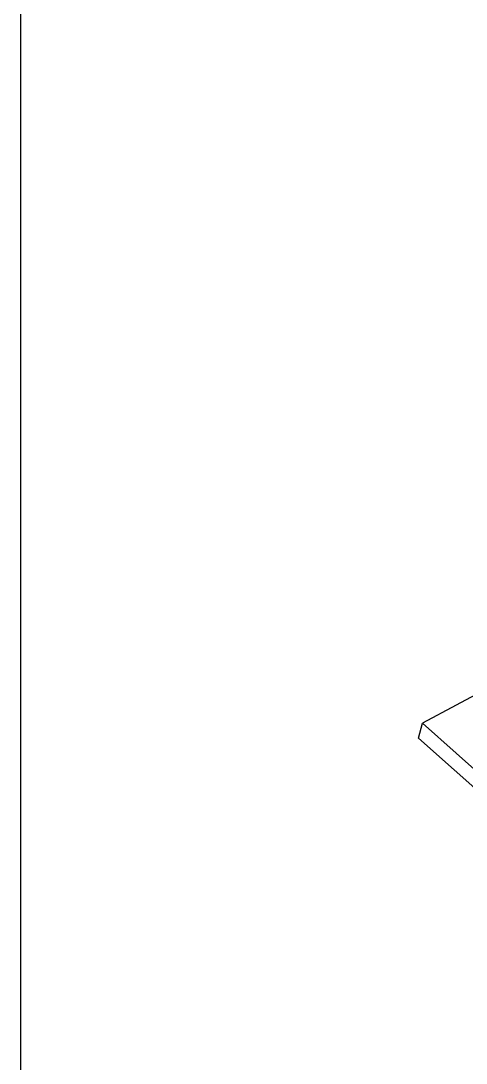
# Model space of a CAD drawing. Header units: millimetres. Extents: x 0 to 297, y 0 to 210.
# Drawn here: x 0 to 14.65, y 18.17 to 52.5 of the extents above; entities that cross this region are included whole.
import ezdxf

# ---------------------------------------------------------------- set-up
doc = ezdxf.new("R2010")
doc.units = ezdxf.units.MM
doc.header["$LTSCALE"] = 16.335
doc.layers.get('0').update_dxf_attribs({"linetype": 'CONTINUOUS'})

msp = doc.modelspace()

# ---------------------------------------------------------------- linework, layer by layer
at = {"color": 7, "linetype": 'Continuous'}
for p, q in [((0, 0), (0, 210)), ((17.086, 31.44), (13.209, 29.373)), ((13.08, 28.881), (13.209, 29.373)), ((13.209, 29.373), (28.263, 15.928)), ((13.08, 28.881), (28.134, 15.436))]:
    msp.add_line(p, q, dxfattribs=at)

doc.saveas('drawing.dxf')
